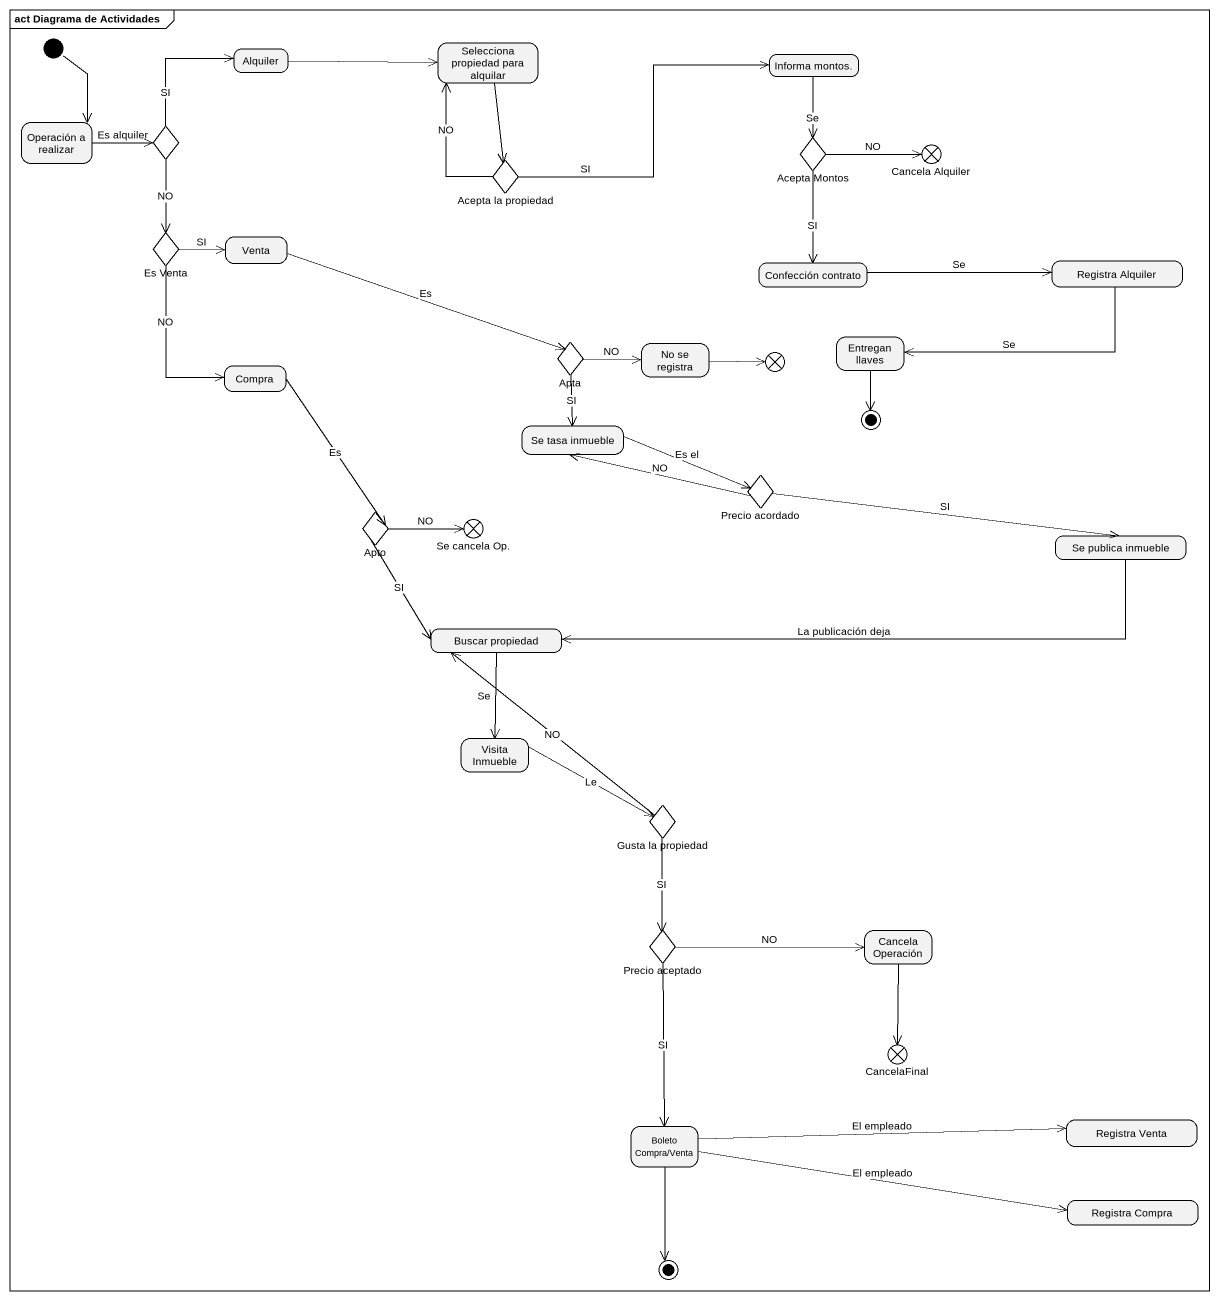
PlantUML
@startuml
mainframe act Diagrama de Actividades
hide empty description
state Alquiler
state "Selecciona propiedad para alquilar" as Selecciona_propiedad_para
state "Informa montos." as Informa_montos
state "Operación a realizar" as Operación_a_realizar
state choice1 <<choice>>
state "Acepta Montos" as Acepta_Montos <<choice>>
state "Cancela Alquiler" as Cancela_Alquiler <<end>>
state "Acepta la propiedad" as Acepta_la_propiedad <<choice>>
state "Es Venta" as Es_Venta <<choice>>
state Venta
state "Confección contrato" as Confección_contrato
state "Registra Alquiler" as Registra_Alquiler
state Compra
state Apta <<choice>>
state "No se registra" as No_se_registra
state flowfinal1 <<end>>
state "Entregan llaves" as Entregan_llaves
state final1 <<end>>
state "Se tasa inmueble" as Se_tasa_inmueble
state "Precio acordado" as Precio_acordado <<choice>>
state Apto <<choice>>
state "Se cancela Op." as Se_cancela_Op <<end>>
state "Se publica inmueble" as Se_publica_inmueble
state "Buscar propiedad" as Buscar_propiedad
state "Visita Inmueble" as Visita_Inmueble
state "Gusta la propiedad" as Gusta_la_propiedad <<choice>>
state "Precio aceptado" as Precio_aceptado <<choice>>
state "Cancela Operación" as Cancela_Operación
state CancelaFinal <<end>>
state "Boleto Compra/Venta" as Boleto_Compra_Venta
state "Registra Venta" as Registra_Venta
state "Registra Compra" as Registra_Compra
state final2 <<end>>
[*] --> Operación_a_realizar
Alquiler -right-> Selecciona_propiedad_para
Selecciona_propiedad_para --> Acepta_la_propiedad
Informa_montos --> Acepta_Montos : Se
Operación_a_realizar -right-> choice1 : Es alquiler
choice1 -up-> Alquiler : SI
choice1 --> Es_Venta : NO
Acepta_Montos -right-> Cancela_Alquiler : NO
Acepta_Montos --> Confección_contrato : SI
Acepta_la_propiedad -up-> Selecciona_propiedad_para : NO
Acepta_la_propiedad -right-> Informa_montos : SI
Es_Venta -right-> Venta : SI
Es_Venta --> Compra : NO
Venta -right-> Apta : Es
Confección_contrato -right-> Registra_Alquiler : Se
Registra_Alquiler -left-> Entregan_llaves : Se
Compra --> Apto : Es
Apta -right-> No_se_registra : NO
Apta --> Se_tasa_inmueble : SI
No_se_registra -right-> flowfinal1
Entregan_llaves --> final1
Se_tasa_inmueble -right-> Precio_acordado : Es el
Precio_acordado -left-> Se_tasa_inmueble : NO
Precio_acordado -right-> Se_publica_inmueble : SI
Apto -right-> Se_cancela_Op : NO
Apto --> Buscar_propiedad : SI
Se_publica_inmueble -left-> Buscar_propiedad : La publicación deja
Buscar_propiedad --> Visita_Inmueble : Se
Visita_Inmueble -right-> Gusta_la_propiedad : Le
Gusta_la_propiedad -up-> Buscar_propiedad : NO
Gusta_la_propiedad --> Precio_aceptado : SI
Precio_aceptado -right-> Cancela_Operación : NO
Precio_aceptado --> Boleto_Compra_Venta : SI
Cancela_Operación --> CancelaFinal
Boleto_Compra_Venta -right-> Registra_Venta : El empleado
Boleto_Compra_Venta -right-> Registra_Compra : El empleado
Boleto_Compra_Venta --> final2
@enduml
